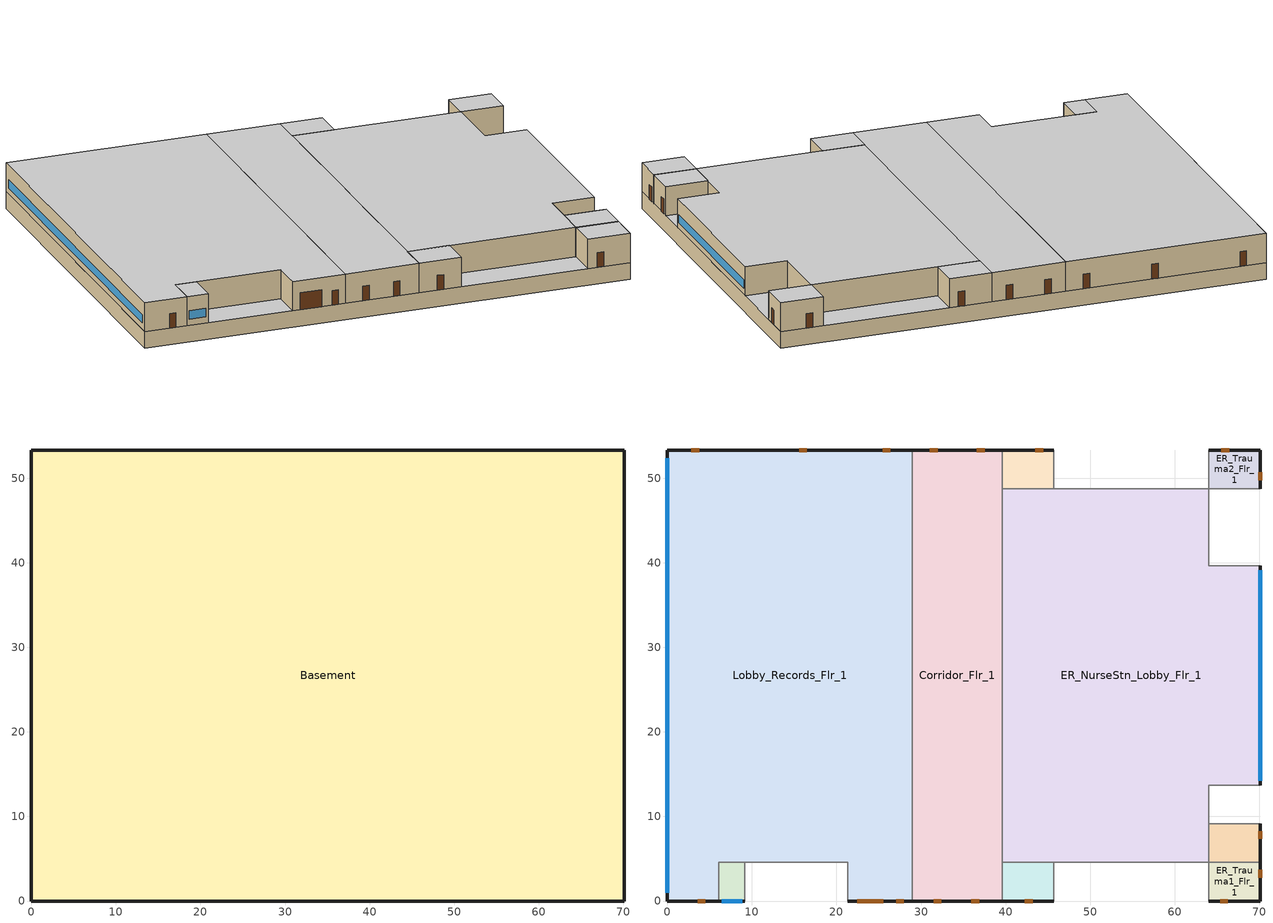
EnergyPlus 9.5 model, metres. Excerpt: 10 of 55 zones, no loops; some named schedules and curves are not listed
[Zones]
Basement
 floor othersidecoefficients (ext_slab_8in_with_carpet): 70.1,53.34 70.1,0 0,0 0,53.34 z-2.44
 wall othersidecoefficients (basement_wall): 70.1,53.34 0,53.34 0,0 70.1,0 70.1,53.34 z-2.44:0
 ceiling adiabatic (int_slab_ceiling): 0,0 70.1,0 70.1,53.34 0,53.34 z0
ER_Exam1_Mult4_Flr_1
 floor adiabatic (int_slab_floor): 45.72,4.57 45.72,0 39.62,0 39.62,4.57 z0
 wall outside (nonres_ext_wall): 39.62,0 45.72,0 z0:4.27
 wall adiabatic (int_wall): 45.72,0 45.72,4.57 39.62,4.57 39.62,0 z0:4.27
 door (Swinging Door_con): 42.29,0 43.2,0 z0:2.13
 ceiling adiabatic (int_slab_ceiling): 39.62,4.57 39.62,0 45.72,0 45.72,4.57 z4.27
ER_Trauma1_Flr_1
 floor adiabatic (int_slab_floor): 70.1,4.57 70.1,0 64.01,0 64.01,4.57 z0
 wall outside (nonres_ext_wall): 64.01,0 70.1,0 70.1,4.57 z0:4.27
 wall adiabatic (int_wall): 70.1,4.57 64.01,4.57 64.01,0 z0:4.27
 door (Swinging Door_con): 70.1,2.76 70.1,3.67 / 65.38,0 66.29,0 z0:2.13
 ceiling adiabatic (int_slab_ceiling): 64.01,4.57 64.01,0 70.1,0 70.1,4.57 z4.27
ER_Exam3_Mult4_Flr_1
 floor adiabatic (int_slab_floor): 70.1,9.14 70.1,4.57 64.01,4.57 64.01,9.14 z0
 wall outside (nonres_ext_wall): 70.1,4.57 70.1,9.14 z0:4.27
 wall adiabatic (int_wall): 70.1,9.14 64.01,9.14 64.01,4.57 70.1,4.57 z0:4.27
 door (Swinging Door_con): 70.1,7.36 70.1,8.27 z0:2.13
 ceiling adiabatic (int_slab_ceiling): 64.01,9.14 64.01,4.57 70.1,4.57 70.1,9.14 z4.27
ER_Trauma2_Flr_1
 floor adiabatic (int_slab_floor): 70.1,53.34 70.1,48.77 64.01,48.77 64.01,53.34 z0
 wall outside (nonres_ext_wall): 70.1,48.77 70.1,53.34 64.01,53.34 z0:4.27
 wall adiabatic (int_wall): 64.01,53.34 64.01,48.77 70.1,48.77 z0:4.27
 door (Swinging Door_con): 70.1,49.79 70.1,50.7 / 66.43,53.34 65.52,53.34 z0:2.13
 ceiling adiabatic (int_slab_ceiling): 64.01,53.34 64.01,48.77 70.1,48.77 70.1,53.34 z4.27
ER_Triage_Mult4_Flr_1
 floor adiabatic (int_slab_floor): 45.72,53.34 45.72,48.77 39.62,48.77 39.62,53.34 z0
 wall outside (nonres_ext_wall): 45.72,53.34 39.62,53.34 z0:4.27
 wall adiabatic (int_wall): 39.62,53.34 39.62,48.77 45.72,48.77 45.72,53.34 z0:4.27
 door (Swinging Door_con): 44.45,53.34 43.53,53.34 z0:2.13
 ceiling adiabatic (int_slab_ceiling): 39.62,53.34 39.62,48.77 45.72,48.77 45.72,53.34 z4.27
Office1_Mult4_Flr_1
 floor adiabatic (int_slab_floor): 9.14,4.57 9.14,0 6.1,0 6.1,4.57 z0
 wall outside (nonres_ext_wall): 6.1,0 9.14,0 z0:4.27
 wall adiabatic (int_wall): 9.14,0 9.14,4.57 6.1,4.57 6.1,0 z0:4.27
 window (Window_U_0.42_SHGC_0.40): 6.41,0 8.84,0 z0.91:2.13
 ceiling adiabatic (int_slab_ceiling): 6.1,4.57 6.1,0 9.14,0 9.14,4.57 z4.27
Lobby_Records_Flr_1
 floor adiabatic (int_slab_floor): 0,0 0,53.34 28.96,53.34 28.96,0 21.34,0 21.34,4.57 6.1,4.57 6.1,0 z0
 wall outside (nonres_ext_wall): 28.96,53.34 0,53.34 0,0 6.1,0 / 21.34,0 28.96,0 z0:4.27
 wall adiabatic (int_wall): 6.1,0 6.1,4.57 21.34,4.57 21.34,0 z0:4.27
 wall to Corridor_Flr_1 (Air_Wall): 28.96,15.24 28.96,53.34 z0:4.27
 wall to Corridor_Flr_1 (int_wall): 28.96,0 28.96,15.24 z0:4.27
 window (Window_U_0.40_SHGC_0.38): 0,52.34 0,1 z0.91:2.13
 door (Swinging Door_con): 3.59,0 4.5,0 / 27.05,0 27.97,0 / 26.37,53.34 25.46,53.34 / 3.75,53.34 2.84,53.34 / 16.51,53.34 15.59,53.34 z0:2.13
 door (Overhead Door_con): 22.48,0 25.53,0 z0:2.44
 ceiling adiabatic (int_slab_ceiling): 0,0 6.1,0 6.1,4.57 21.34,4.57 21.34,0 28.96,0 28.96,53.34 0,53.34 z4.27
Corridor_Flr_1
 floor adiabatic (int_slab_floor): 39.62,53.34 39.62,0 28.96,0 28.96,53.34 z0
 wall outside (nonres_ext_wall): 39.62,53.34 28.96,53.34 / 28.96,0 39.62,0 z0:4.27
 wall adiabatic (int_wall): 39.62,0 39.62,53.34 z0:4.27
 door (Swinging Door_con): 35.95,0 36.87,0 / 31.97,53.34 31.05,53.34 / 31.5,0 32.41,0 / 37.53,53.34 36.62,53.34 z0:2.13
 ceiling adiabatic (int_slab_ceiling): 28.96,53.34 28.96,0 39.62,0 39.62,53.34 z4.27
ER_NurseStn_Lobby_Flr_1
 floor adiabatic (int_slab_floor): 39.62,4.57 39.62,48.77 64.01,48.77 64.01,39.62 70.1,39.62 70.1,13.72 64.01,13.72 64.01,4.57 z0
 wall outside (nonres_ext_wall): 70.1,13.72 70.1,39.62 z0:4.27
 wall adiabatic (int_wall): 70.1,39.62 64.01,39.62 64.01,48.77 39.62,48.77 39.62,4.57 64.01,4.57 64.01,13.72 70.1,13.72 z0:4.27
 window (Window_U_0.40_SHGC_0.38): 70.1,14.2 70.1,39.14 z0.91:2.13
 ceiling adiabatic (int_slab_ceiling): 39.62,4.57 64.01,4.57 64.01,13.72 70.1,13.72 70.1,39.62 64.01,39.62 64.01,48.77 39.62,48.77 z4.27
[Building]
Hospital: North Axis {deg}=-90; Terrain=City; Loads Convergence Tolerance Value {W}=0.04; Temperature Convergence Tolerance Value {deltaC}=0.2; Solar Distribution=FullInteriorAndExterior; Maximum Number of Warmup Days=25; Minimum Number of Warmup Days=6
[Site:Location]
Denver-Aurora-Buckley.AFB_CO_USA WMO=724695: Latitude {deg}=39.72; Longitude {deg}=-104.75; Time Zone {hr}=-7; Elevation {m}=1726
[SizingPeriod:DesignDay] Day of Month=21; Dry-Bulb Temperature Range Modifier Type=DefaultMultipliers; Humidity Condition Type=Wetbulb; Barometric Pressure {Pa}=82237; Rain Indicator=No; Snow Indicator=No; Daylight Saving Time Indicator=No
Name | Month | Day Type | Maximum Dry-Bulb Temperature {C} | Daily Dry-Bulb Temperature Range {deltaC} | Wetbulb or DewPoint at Maximum Dry-Bulb {C} | Wind Speed {m/s} | Wind Direction {deg} | Solar Model Indicator | Sky Clearness | ASHRAE Clear Sky Optical Depth for Beam Irradiance (taub) | ASHRAE Clear Sky Optical Depth for Diffuse Irradiance (taud)
Denver-Aurora-Buckley.AFB_CO_USA Ann Htg 99.6% Condns DB | 12 | WinterDesignDay | -17.9 | 0 | -17.9 | 2.5 | 180 | ASHRAEClearSky | 0
Denver-Aurora-Buckley.AFB_CO_USA Ann Clg .4% Condns DB=>MWB | 7 | SummerDesignDay | 33.9 | 14.8 | 15 | 3.6 | 30 | ASHRAETau |  | 0.423 | 2.02
[Site:WaterMainsTemperature]
Calculation Method=Correlation; Annual Average Outdoor Air Temperature {C}=9.95; Maximum Difference In Monthly Average Outdoor Air Temperatures {deltaC}=23.7
[Material:NoMass] Thermal Absorptance=0.9; Solar Absorptance=0.7
Name | Roughness | Thermal Resistance {m2-K/W} | Visible Absorptance
Opaque Door panel_con | MediumRough | 0.475964 | 0.7
Overhead Door_con Panel | MediumRough | 0.567742 | 0.7
CP02 CARPET PAD | VeryRough | 0.21648 | 0.8
Air_Wall_Material | Rough | 0.207949
Nonres_Exterior_Wall_Insulation | MediumSmooth | 1.63975 | 0.7
[Construction]
Swinging Door_con: Opaque Door panel_con
Overhead Door_con: Overhead Door_con Panel
InteriorFurnishings: Std Wood 6inch
Air_Wall: Air_Wall_Material
int_wall: G01 13mm gypsum board, G01 13mm gypsum board
ext_slab_8in_with_carpet: 200mm Normalweight concrete floor, CP02 CARPET PAD
int_slab_floor: 100mm Normalweight concrete floor, CP02 CARPET PAD
int_slab_ceiling: CP02 CARPET PAD, 100mm Normalweight concrete floor
basement_wall: M10 200mm concrete block basement wall
nonres_ext_wall: 200mm Normalweight concrete wall, Nonres_Exterior_Wall_Insulation, G01 13mm gypsum board
Window_U_0.42_SHGC_0.40: LoE TINT 6MM, AIR 6MM, CLEAR 6MM
[CONSTRUCTION]
Window_U_0.40_SHGC_0.38: Glass_8652_LayerAvg, Gap_1_W_0_0127, Glass_102_LayerAvg
[Material]
Name | Roughness | Thickness {m} | Conductivity {W/m-K} | Density {kg/m3} | Specific Heat {J/kg-K} | Thermal Absorptance | Solar Absorptance | Visible Absorptance
Std Wood 6inch | MediumSmooth | 0.15 | 0.12 | 540 | 1210 | 0.9 | 0.7 | 0.7
G01 13mm gypsum board | Smooth | 0.0127 | 0.16 | 800 | 1090 | 0.9 | 0.7 | 0.5
200mm Normalweight concrete wall; 200mm Normalweight concrete floor | MediumRough | 0.2032 | 2.31 | 2322 | 832
100mm Normalweight concrete floor | MediumRough | 0.1016 | 2.31 | 2322 | 832
M10 200mm concrete block basement wall | MediumRough | 0.2032 | 1.326 | 1842 | 912
[WindowMaterial:Glazing] Optical Data Type=SpectralAverage; Infrared Transmittance at Normal Incidence=0
Name | Thickness {m} | Solar Transmittance at Normal Incidence | Front Side Solar Reflectance at Normal Incidence | Back Side Solar Reflectance at Normal Incidence | Visible Transmittance at Normal Incidence | Front Side Visible Reflectance at Normal Incidence | Back Side Visible Reflectance at Normal Incidence | Front Side Infrared Hemispherical Emissivity | Back Side Infrared Hemispherical Emissivity | Conductivity {W/m-K}
CLEAR 6MM | 0.006 | 0.775 | 0.071 | 0.071 | 0.881 | 0.08 | 0.08 | 0.84 | 0.84 | 0.9
LoE TINT 6MM | .006 | .36 | .093 | .2 | .5 | .035 | .054 | .84 | .1 | .9
Glass_102_LayerAvg | 0.003048 | 0.833848 | 0.0747638 | 0.0748545 | 0.89926 | 0.082563 | 0.082564 | 0.84 | 0.84 | 1
Glass_8652_LayerAvg | 0.003059 | 0.343691 | 0.298987 | 0.462105 | 0.487937 | 0.209449 | 0.306829 | 0.84 | 0.39 | 0.962
[WindowMaterial:Gas] Gas Type=Air
Name | Thickness {m}
AIR 6MM | 0.0063
Gap_1_W_0_0127 | 0.0127
[SurfaceProperty:OtherSideCoefficients] Combined Convective/Radiative Film Coefficient {W/m2-K}=0; Constant Temperature {C}=1; Constant Temperature Coefficient=1; External Dry-Bulb Temperature Coefficient=0; Ground Temperature Coefficient=0; Wind Speed Coefficient=0; Zone Air Temperature Coefficient=0; Sinusoidal Variation of Constant Temperature Coefficient=No; Period of Sinusoidal Variation {hr}=24
Name | Constant Temperature Schedule
surfPropOthSdCoefBasementAvgWall | scheduleOSCBasementWallSurfaceTemp
surfPropOthSdCoefBasementAvgFloor | scheduleOSCBasementFloorTemp
surfPropOthSdCoefBasementUpperWall | scheduleOSCBasementUpperWallTemp
surfPropOthSdCoefBasementLowerWall | scheduleOSCBasementLowerWallTemp
[Zone] Type=1; Floor Area {m2}=autocalculate; Part of Total Floor Area=YES
Name | Multiplier | Ceiling Height {m} | Volume {m3}
Basement | 1 | 2.439 | 9120.27
ER_Exam1_Mult4_Flr_1; ER_Exam3_Mult4_Flr_1; ER_Triage_Mult4_Flr_1 | 4 | 4.2683 | 118.96
ER_Trauma1_Flr_1; ER_Trauma2_Flr_1 | 1 | 4.2683 | 118.96
Office1_Mult4_Flr_1 | 5 | 4.2683 | 59.5
Lobby_Records_Flr_1 | 1 | 4.2683 | 6294.92
Corridor_Flr_1 | 1 | 4.2683 | 2428.79
ER_NurseStn_Lobby_Flr_1 | 1 | 4.2683 | 5273.95
[InternalMass] Construction=InteriorFurnishings
Name | Zone or ZoneList | Surface Area {m2}
Basement_InternalMass_1 | Basement | 7478.69
ER_Exam1_Mult4_Flr_1_InternalMass_1 | ER_Exam1_Mult4_Flr_1 | 55.7418
ER_Trauma1_Flr_1_InternalMass_1 | ER_Trauma1_Flr_1 | 55.7418
ER_Exam3_Mult4_Flr_1_InternalMass_1 | ER_Exam3_Mult4_Flr_1 | 55.7418
ER_Trauma2_Flr_1_InternalMass_1 | ER_Trauma2_Flr_1 | 55.7418
ER_Triage_Mult4_Flr_1_InternalMass_1 | ER_Triage_Mult4_Flr_1 | 55.7418
Office1_Mult4_Flr_1_InternalMass_1 | Office1_Mult4_Flr_1 | 27.8709
Lobby_Records_Flr_1_InternalMass_1 | Lobby_Records_Flr_1 | 2949.62
Corridor_Flr_1_InternalMass_1 | Corridor_Flr_1 | 1138.06
ER_NurseStn_Lobby_Flr_1_InternalMass_1 | ER_NurseStn_Lobby_Flr_1 | 2471.22
[People] Number of People Calculation Method=People; Fraction Radiant=0.3; Sensible Heat Fraction=AUTOCALCULATE; Activity Level Schedule=ACTIVITY_SCH; Enable ASHRAE 55 Comfort Warnings=No; Mean Radiant Temperature Calculation Type=ZoneAveraged; Work Efficiency Schedule=WORK_EFF_SCH; Clothing Insulation Calculation Method=ClothingInsulationSchedule; Clothing Insulation Schedule=CLOTHING_SCH; Air Velocity Schedule=AIR_VELO_SCH; Thermal Comfort Model 1 Type=FANGER
Name | Zone or ZoneList | Number of People Schedule | Number of People
Basement | Basement | BLDG_OCC_SCH | 100.5885
ER_Exam1_Mult4_Flr_1 | ER_Exam1_Mult4_Flr_1 | BLDG_OCC_EXTD_SCH | 5.9976
ER_Trauma1_Flr_1 | ER_Trauma1_Flr_1 | BLDG_OCC_EXTD_SCH | 5.9976
ER_Exam3_Mult4_Flr_1 | ER_Exam3_Mult4_Flr_1 | BLDG_OCC_EXTD_SCH | 5.9976
ER_Trauma2_Flr_1 | ER_Trauma2_Flr_1 | BLDG_OCC_EXTD_SCH | 5.9976
ER_Triage_Mult4_Flr_1 | ER_Triage_Mult4_Flr_1 | BLDG_OCC_EXTD_SCH | 5.9976
Office1_Mult4_Flr_1 | Office1_Mult4_Flr_1 | BLDG_OCC_SCH | 1.05
Lobby_Records_Flr_1 | Lobby_Records_Flr_1 | BLDG_OCC_SCH | 21.1586
Corridor_Flr_1 | Corridor_Flr_1 | BLDG_OCC_EXTD_SCH | 6.1228
ER_NurseStn_Lobby_Flr_1 | ER_NurseStn_Lobby_Flr_1 | BLDG_OCC_EXTD_SCH | 17.7269
[Lights] Design Level Calculation Method=Watts/Area; Return Air Fraction=0; Fraction Radiant=0.7; Fraction Visible=0.2; Fraction Replaceable=1; Return Air Fraction Calculated from Plenum Temperature=No
Name | Zone or ZoneList | Schedule | Watts per Zone Floor Area {W/m2}
Basement_Lights | Basement | BLDG_LIGHT_OFFICE_BSMT_SCH | 8.50349
ER_Exam1_Mult4_Flr_1_Lights | ER_Exam1_Mult4_Flr_1 | BLDG_LIGHT_EXAM_SCH | 18.0834
ER_Trauma1_Flr_1_Lights | ER_Trauma1_Flr_1 | BLDG_LIGHT_EXTD_SCH | 18.0834
ER_Exam3_Mult4_Flr_1_Lights | ER_Exam3_Mult4_Flr_1 | BLDG_LIGHT_EXAM_SCH | 18.0834
ER_Trauma2_Flr_1_Lights | ER_Trauma2_Flr_1 | BLDG_LIGHT_EXTD_SCH | 18.0834
ER_Triage_Mult4_Flr_1_Lights | ER_Triage_Mult4_Flr_1 | BLDG_LIGHT_EXTD_SCH | 18.0834
Office1_Mult4_Flr_1_Lights | Office1_Mult4_Flr_1 | BLDG_LIGHT_OFFICE_SCH | 8.50349
Lobby_Records_Flr_1_Lights | Lobby_Records_Flr_1 | BLDG_LIGHT_LOBBYFLR1_SCH | 10.5594
Corridor_Flr_1_Lights | Corridor_Flr_1 | BLDG_LIGHT_CORRIDOR_SCH | 9.9028
ER_NurseStn_Lobby_Flr_1_Lights | ER_NurseStn_Lobby_Flr_1 | BLDG_LIGHT_NURSEFLR1_SCH | 9.53682
[ElectricEquipment] Design Level Calculation Method=EquipmentLevel; Fraction Latent=0; Fraction Radiant=0.5; Fraction Lost=0
Name | Zone or ZoneList | Schedule | Design Level {W}
Basement_MiscPlug_Equip | Basement | BLDG_EQUIP_SCH | 30176.5
ER_Exam1_Mult4_Flr_1_MiscPlug_Equip | ER_Exam1_Mult4_Flr_1 | BLDG_EQUIP_EXTD_SCH | 449.8365
ER_Trauma1_Flr_1_MiscPlug_Equip | ER_Trauma1_Flr_1 | BLDG_EQUIP_EXTD_SCH | 1199.56
ER_Exam3_Mult4_Flr_1_MiscPlug_Equip | ER_Exam3_Mult4_Flr_1 | BLDG_EQUIP_EXTD_SCH | 449.8365
ER_Trauma2_Flr_1_MiscPlug_Equip | ER_Trauma2_Flr_1 | BLDG_EQUIP_EXTD_SCH | 1199.56
ER_Triage_Mult4_Flr_1_MiscPlug_Equip | ER_Triage_Mult4_Flr_1 | BLDG_EQUIP_EXTD_SCH | 599.9803
Office1_Mult4_Flr_1_MiscPlug_Equip | Office1_Mult4_Flr_1 | BLDG_EQUIP_SCH | 164.9958
Lobby_Records_Flr_1_MiscPlug_Equip | Lobby_Records_Flr_1 | BLDG_EQUIP_SCH | 1592.8
ER_NurseStn_Lobby_Flr_1_MiscPlug_Equip | ER_NurseStn_Lobby_Flr_1 | BLDG_EQUIP_EXTD_SCH | 18077
[Exterior:FuelEquipment] Fuel Use Type=Electricity
Name | Schedule | Design Level {W}
Elevators | BLDG_ELEVATORS | 162963
Elevators_Lights_Fan | ELEV_LIGHT_FAN_SCH_ADD_DF | 501
[Exterior:Lights]
Exterior_Lights: Schedule=Exterior_Lgt_ALWAYS_ON; Design Level {W}=9863; Control Option=AstronomicalClock
[Daylighting:Controls]
Lobby_Records_Flr_1_DaylCtrl: Zone=Lobby_Records_Flr_1; Daylighting Method=SplitFlux; Lighting Control Type=Stepped; Minimum Input Power Fraction for Continuous or ContinuousOff Dimming Control=0.3; Minimum Light Output Fraction for Continuous or ContinuousOff Dimming Control=0.2; Number of Stepped Control Steps=3; Probability Lighting will be Reset When Needed in Manual Stepped Control=1; Glare Calculation Daylighting Reference Point=Lobby_Records_Flr_1_DaylRefPt1; Glare Calculation Azimuth Angle of View Direction Clockwise from Zone y-Axis {deg}=270; Maximum Allowable Discomfort Glare Index=22; Daylighting Reference Point 1=Lobby_Records_Flr_1_DaylRefPt1; Fraction of Zone Controlled by Reference Point 1=0.15; Illuminance Setpoint at Reference Point 1 {lux}=375
[ZoneInfiltration:DesignFlowRate] Schedule=INFIL_SCH_PNNL; Design Flow Rate Calculation Method=Flow/ExteriorArea; Flow per Exterior Surface Area {m3/s-m2}=0.00056896; Constant Term Coefficient=0; Temperature Term Coefficient=0; Velocity Term Coefficient=0.224; Velocity Squared Term Coefficient=0
Name | Zone or ZoneList
Basement_Infiltration | Basement
ER_Exam1_Mult4_Flr_1_Infiltration | ER_Exam1_Mult4_Flr_1
ER_Trauma1_Flr_1_Infiltration | ER_Trauma1_Flr_1
ER_Exam3_Mult4_Flr_1_Infiltration | ER_Exam3_Mult4_Flr_1
ER_Trauma2_Flr_1_Infiltration | ER_Trauma2_Flr_1
ER_Triage_Mult4_Flr_1_Infiltration | ER_Triage_Mult4_Flr_1
Office1_Mult4_Flr_1_Infiltration | Office1_Mult4_Flr_1
Lobby_Records_Flr_1_Infiltration | Lobby_Records_Flr_1
Corridor_Flr_1_Infiltration | Corridor_Flr_1
ER_NurseStn_Lobby_Flr_1_Infiltration | ER_NurseStn_Lobby_Flr_1
[AvailabilityManager:NightCycle] Applicability Schedule=Always_On; Fan Schedule=HVACOperationSchd; Control Type=CycleOnAny; Thermostat Tolerance {deltaC}=1; Cycling Run Time Control Type=FixedRunTime; Cycling Run Time {s}=1800
VAV_1 Availability Manager; VAV_ER Availability Manager; VAV_OR Availability Manager; VAV_ICU Availability Manager; VAV_PATRMS Availability Manager; VAV_2 Availability Manager; VAV_LABS Availability Manager; CAV_KITCHEN Availability Manager
[SetpointManager:Scheduled] Control Variable=Temperature; Schedule=VAV_SAT_SCH
Name | Setpoint Node or NodeList
VAV_ER SAT setpoint | VAV_ER Supply Equipment Outlet Node
VAV_OR SAT setpoint | VAV_OR Supply Equipment Outlet Node
VAV_ICU SAT setpoint | VAV_ICU Supply Equipment Outlet Node
VAV_PATRMS SAT setpoint | VAV_PATRMS Supply Equipment Outlet Node
VAV_LABS SAT setpoint | VAV_LABS Supply Equipment Outlet Node
[SetpointManager:MixedAir] Control Variable=Temperature
Name | Setpoint Node or NodeList
VAV_ER_HeatC SAT Manager | VAV_ER_HeatC-VAV_ER_FanNode
VAV_OR_HeatC SAT Manager | VAV_OR_HeatC-VAV_OR_FanNode
VAV_ICU_HeatC SAT Manager | VAV_ICU_HeatC-VAV_ICU_FanNode
VAV_PATRMS_HeatC SAT Manager | VAV_PATRMS_HeatC-VAV_PATRMS_FanNode
VAV_LABS_HeatC SAT Manager | VAV_LABS_HeatC-VAV_LABS_FanNode
[Refrigeration:CompressorRack] Heat Rejection Location=OUTDOORS; Design Condenser Fan Power {W}=1000; Condenser Type=AirCooled
Name | Design Compressor Rack COP {W/W} | Compressor Rack COP Function of Temperature Curve | Condenser Fan Power Function of Temperature Curve | Refrigeration Case Name or WalkIn Name or CaseAndWalkInList
RACK1 | 1.5 | RACK1_RackCOPfTCurve | RACK1_RackCondFanCurve2 | RACK1CaseList
RACK2 | 3 | RACK2_RackCOPfTCurve |  | RACK2CaseList
[Refrigeration:CaseAndWalkInList]
Name | Case or WalkIn 1
RACK1CaseList | Kitchen_Flr_5_Case:1_WALKINFREEZER
RACK2CaseList | Kitchen_Flr_5_Case:2_SELFCONTAINEDDISPLAYCASE
[AirTerminal:SingleDuct:ConstantVolume:NoReheat]
Kitchen_Flr_5 CAV Box: Availability Schedule=ALWAYS_ON; Maximum Air Flow Rate {m3/s}=AUTOSIZE
[Fan:ZoneExhaust]
Kitchen_Flr_5 Exhaust Fan: Availability Schedule=Kitchen_Exhaust_SCH; Fan Total Efficiency=0.16; Pressure Rise {Pa}=124.5; Maximum Flow Rate {m3/s}=3.39802; Balanced Exhaust Fraction Schedule=Kitchen Exhaust Fan Balanced Exhaust Fraction Schedule
[EnergyManagementSystem:Sensor]
Name | Output:Variable or Output:Meter | Output:Variable or Output:Meter Index Key
T_OA | Site Outdoor Air Drybulb Temperature
Patrms_FanMassFlow | System Node Mass Flow Rate | VAV_PATRMS Supply Equipment Outlet Node
ER_FanMassFlow | System Node Mass Flow Rate | VAV_ER Supply Equipment Outlet Node
OR_FanMassFlow | System Node Mass Flow Rate | VAV_OR Supply Equipment Outlet Node
ICU_FanMassFlow | System Node Mass Flow Rate | VAV_ICU Supply Equipment Outlet Node
LABS_FanMassFlow | System Node Mass Flow Rate | VAV_LABS Supply Equipment Outlet Node
Facility_Int_LTG | InteriorLights:Electricity
SensedCurveInput | Performance Curve Input Variable 1 Value | Tower_Fan_Curve
SensedCurveValue | Performance Curve Output Value | Tower_Fan_Curve
[EnergyManagementSystem:Actuator]
Name | Actuated Component Unique | Actuated Component Type | Actuated Component Control Type
Patrms_ExtraElecHeatC_Status | Patrms_ExtraElecHeatC_Sch | Schedule:Compact | Schedule Value
Patrms_ExtraWaterHeatC_Status | Patrms_ExtraWaterHeatC_Sch | Schedule:Compact | Schedule Value
ER_ExtraElecHeatC_Status | ER_ExtraElecHeatC_Sch | Schedule:Compact | Schedule Value
ER_ExtraWaterHeatC_Status | ER_ExtraWaterHeatC_Sch | Schedule:Compact | Schedule Value
OR_ExtraElecHeatC_Status | OR_ExtraElecHeatC_Sch | Schedule:Compact | Schedule Value
OR_ExtraWaterHeatC_Status | OR_ExtraWaterHeatC_Sch | Schedule:Compact | Schedule Value
ICU_ExtraElecHeatC_Status | ICU_ExtraElecHeatC_Sch | Schedule:Compact | Schedule Value
ICU_ExtraWaterHeatC_Status | ICU_ExtraWaterHeatC_Sch | Schedule:Compact | Schedule Value
LABS_ExtraElecHeatC_Status | LABS_ExtraElecHeatC_Sch | Schedule:Compact | Schedule Value
LABS_ExtraWaterHeatC_Status | LABS_ExtraWaterHeatC_Sch | Schedule:Compact | Schedule Value
TowerCurveOutput | Tower_Fan_Curve | Curve | Curve Result
BoilerCurve | HEATSYS1 BOILER EFFICIENCY CURVE | Curve | Curve Result
[EnergyManagementSystem:ProgramCallingManager]
Patrms_Main_Manager: InsideHVACSystemIterationLoop; Patrms_Main
ER_Main_Manager: InsideHVACSystemIterationLoop; ER_Main
OR_Main_Manager: InsideHVACSystemIterationLoop; OR_Main
ICU_Main_Manager: InsideHVACSystemIterationLoop; ICU_Main
LABS_Main_Manager: InsideHVACSystemIterationLoop; LABS_Main
